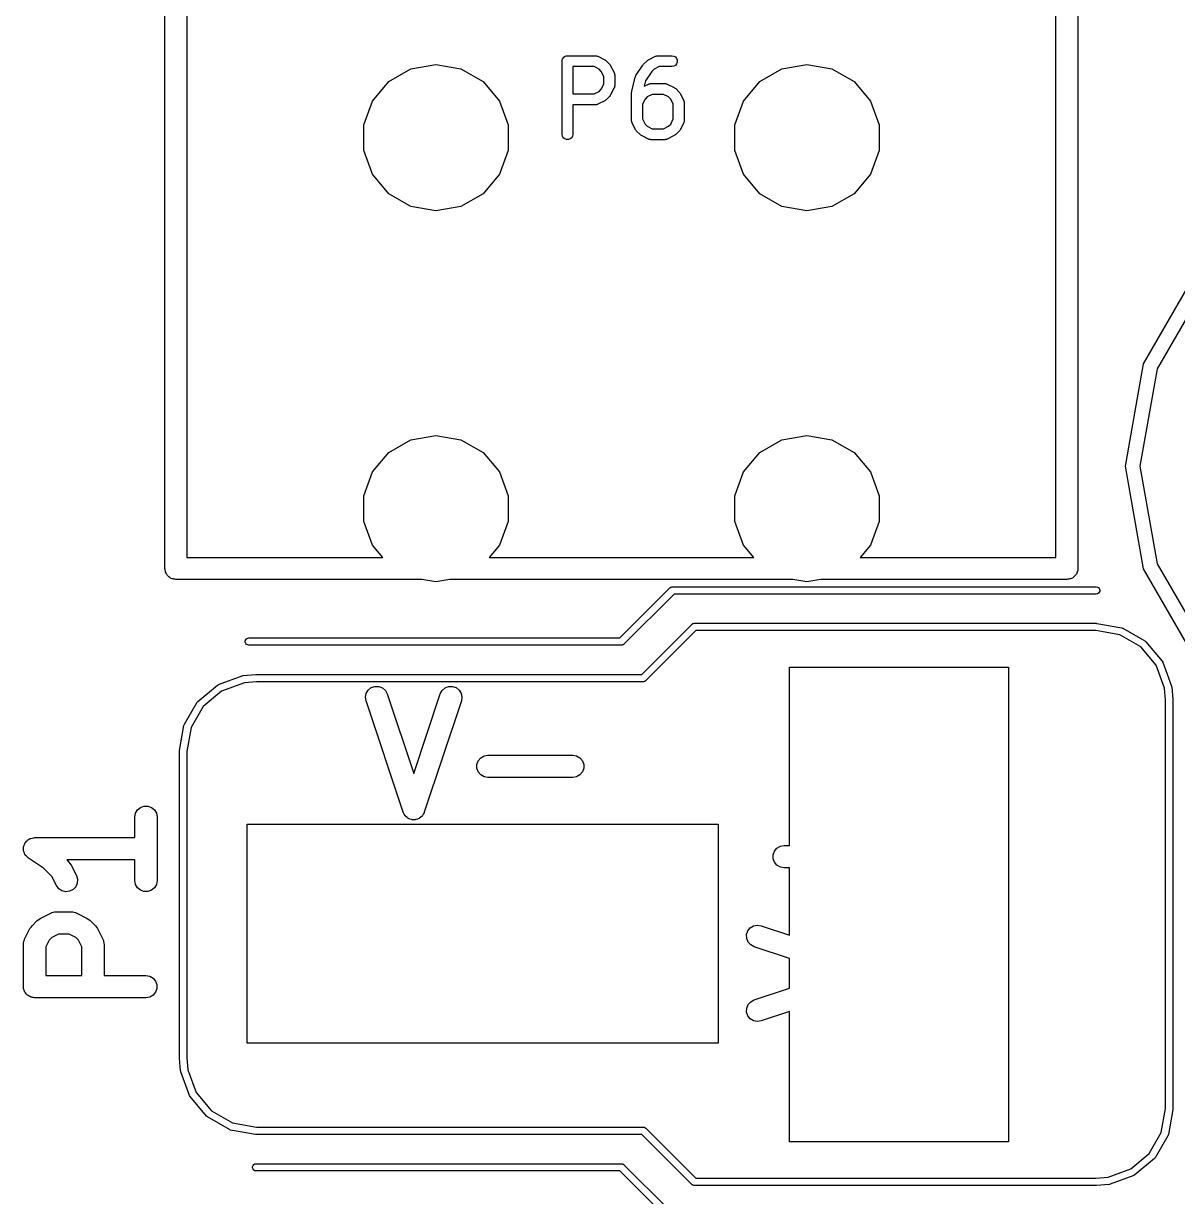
# Model space of a CAD drawing. Extents: x -2.2 to 75.9, y -81.1 to 9.2.
# Drawn here: x -2.19 to 13.61, y -26.5 to -10.44 of the extents above; entities that cross this region are included whole.
import ezdxf

# ---------------------------------------------------------------- set-up
doc = ezdxf.new("R2010")
doc.units = 0
doc.header["$MEASUREMENT"] = 0
doc.layers.add('BLACK', color=7, linetype='CONTINUOUS')

msp = doc.modelspace()

# ---------------------------------------------------------------- linework, layer by layer
at = {"layer": 'Black'}
for p, q in [((-0.25, -17.9), (-0.25, 9)), ((12.25, 9), (12.25, -17.9)), ((0.05, -0.75), (0.05, -17.75)), ((11.95, -17.75), (11.95, -0.75)), ((5.19143, -10.9267), (5.19471, -10.921)), ((5.19471, -10.921), (5.19695, -10.9149)), ((5.19695, -10.9149), (5.20117, -10.9099)), ((5.20117, -10.9099), (5.20445, -10.9042)), ((5.20445, -10.9042), (5.20948, -10.9)), ((5.20948, -10.9), (5.2137, -10.8949)), ((5.2137, -10.8949), (5.21938, -10.8916)), ((5.21938, -10.8916), (5.2244, -10.8874)), ((5.2244, -10.8874), (5.23057, -10.8852)), ((5.23057, -10.8852), (5.23625, -10.8819)), ((5.23625, -10.8819), (5.24271, -10.8808)), ((5.24271, -10.8808), (5.24888, -10.8785)), ((5.24888, -10.8785), (5.25544, -10.8785)), ((5.25544, -10.8785), (5.2619, -10.8774)), ((5.2619, -10.8774), (5.64286, -10.8774)), ((5.64286, -10.8774), (5.64712, -10.8781)), ((5.64712, -10.8781), (5.65143, -10.8779)), ((5.65143, -10.8779), (5.65985, -10.8804)), ((5.65985, -10.8804), (5.66851, -10.8819)), ((5.66851, -10.8819), (5.67226, -10.8841)), ((5.67226, -10.8841), (5.6764, -10.8853)), ((5.6764, -10.8853), (5.77164, -10.9329)), ((6.37122, -10.9329), (6.46646, -10.8853)), ((6.46646, -10.8853), (6.4706, -10.8841)), ((6.4706, -10.8841), (6.47435, -10.8819)), ((6.47435, -10.8819), (6.483, -10.8804)), ((6.483, -10.8804), (6.49142, -10.8779)), ((6.49142, -10.8779), (6.49574, -10.8781)), ((6.49574, -10.8781), (6.5, -10.8774)), ((6.5, -10.8774), (6.69048, -10.8774)), ((6.69048, -10.8774), (6.71613, -10.8819)), ((6.71613, -10.8819), (6.73869, -10.8949)), ((6.73869, -10.8949), (6.75543, -10.9149)), ((6.75543, -10.9149), (6.76434, -10.9394)), ((2.81476, -11.231), (3.11667, -11.0567)), ((3.11667, -11.0567), (3.46, -10.9962)), ((3.46, -10.9962), (3.80333, -11.0567)), ((3.80333, -11.0567), (4.10524, -11.231)), ((5.1869, -10.9524), (5.18804, -10.9459)), ((5.1869, -11.9524), (5.1869, -10.9524)), ((5.18804, -10.9394), (5.19029, -10.9332)), ((5.18804, -10.9459), (5.18804, -10.9394)), ((5.19029, -10.9332), (5.19143, -10.9267)), ((5.3369, -11.0274), (5.3369, -11.4012)), ((5.62515, -11.0274), (5.3369, -11.0274)), ((5.69367, -11.0616), (5.62515, -11.0274)), ((5.72408, -11.092), (5.69367, -11.0616)), ((5.77164, -10.9329), (5.7813, -10.9401)), ((5.7813, -10.9401), (5.79113, -10.947)), ((5.79113, -10.947), (5.83875, -10.9946)), ((5.83875, -10.9946), (5.84563, -11.0044)), ((5.84563, -11.0044), (5.8528, -11.0141)), ((5.8528, -11.0141), (5.90042, -11.1093)), ((6.1995, -11.1489), (6.29474, -11.006)), ((6.29474, -11.006), (6.29986, -11.0007)), ((6.29986, -11.0007), (6.30411, -10.9946)), ((6.30411, -10.9946), (6.35173, -10.947)), ((6.35173, -10.947), (6.36156, -10.9401)), ((6.36156, -10.9401), (6.37122, -10.9329)), ((6.44919, -11.0616), (6.41543, -11.0954)), ((6.5177, -11.0274), (6.44919, -11.0616)), ((6.69048, -11.0274), (6.5177, -11.0274)), ((6.71613, -11.0229), (6.69048, -11.0274)), ((6.73869, -11.0098), (6.71613, -11.0229)), ((6.75543, -10.9899), (6.73869, -11.0098)), ((6.76434, -10.9654), (6.75543, -10.9899)), ((6.76434, -10.9394), (6.76434, -10.9654)), ((7.89476, -11.231), (8.19667, -11.0567)), ((8.19667, -11.0567), (8.54, -10.9962)), ((8.54, -10.9962), (8.88333, -11.0567)), ((8.88333, -11.0567), (9.18524, -11.231)), ((2.59067, -11.4981), (2.81476, -11.231)), ((4.10524, -11.231), (4.32933, -11.4981)), ((5.75833, -11.1606), (5.72408, -11.092)), ((5.75833, -11.268), (5.75833, -11.1606)), ((5.90042, -11.1093), (5.90165, -11.1135)), ((5.90165, -11.1135), (5.90381, -11.1172)), ((5.90381, -11.1172), (5.90534, -11.1259)), ((5.90534, -11.1259), (5.90784, -11.1343)), ((5.90784, -11.1343), (5.90758, -11.1386)), ((5.90758, -11.1386), (5.90833, -11.1429)), ((5.90833, -11.1429), (5.90833, -11.2857)), ((6.14152, -11.3628), (6.18914, -11.1723)), ((6.18914, -11.1723), (6.19433, -11.1607)), ((6.19433, -11.1607), (6.1995, -11.1489)), ((6.33151, -11.2213), (6.31299, -11.2954)), ((6.41543, -11.0954), (6.33151, -11.2213)), ((7.67067, -11.4981), (7.89476, -11.231)), ((9.18524, -11.231), (9.40933, -11.4981)), ((5.3369, -11.4012), (5.62515, -11.4012)), ((5.62515, -11.4012), (5.69367, -11.3669)), ((5.69367, -11.3669), (5.72408, -11.3365)), ((5.72408, -11.3365), (5.75833, -11.268)), ((5.90042, -11.3193), (5.8528, -11.4145)), ((5.90165, -11.3151), (5.90042, -11.3193)), ((5.90381, -11.3114), (5.90165, -11.3151)), ((5.90534, -11.3027), (5.90381, -11.3114)), ((5.90784, -11.2943), (5.90534, -11.3027)), ((5.90833, -11.2857), (5.90758, -11.29)), ((5.90758, -11.29), (5.90784, -11.2943)), ((6.13929, -11.381), (6.14088, -11.3719)), ((6.13929, -11.7619), (6.13929, -11.381)), ((6.14088, -11.3719), (6.14152, -11.3628)), ((6.31299, -11.2954), (6.37122, -11.2663)), ((6.37122, -11.2663), (6.37536, -11.265)), ((6.37536, -11.265), (6.37911, -11.2629)), ((6.37911, -11.2629), (6.38777, -11.2613)), ((6.38777, -11.2613), (6.39619, -11.2588)), ((6.39619, -11.2588), (6.4005, -11.2591)), ((6.4005, -11.2591), (6.40476, -11.2583)), ((6.40476, -11.2583), (6.59524, -11.2583)), ((6.59524, -11.2583), (6.5995, -11.2591)), ((6.5995, -11.2591), (6.60381, -11.2588)), ((6.60381, -11.2588), (6.61223, -11.2613)), ((6.61223, -11.2613), (6.62089, -11.2629)), ((6.62089, -11.2629), (6.62464, -11.265)), ((6.62464, -11.265), (6.62878, -11.2663)), ((6.62878, -11.2663), (6.72402, -11.3139)), ((6.72402, -11.3139), (6.73368, -11.321)), ((6.73368, -11.321), (6.74351, -11.3279)), ((6.74351, -11.3279), (6.79113, -11.3755)), ((6.79113, -11.3755), (6.79801, -11.3854)), ((6.79801, -11.3854), (6.80518, -11.395)), ((6.80518, -11.395), (6.8528, -11.4903)), ((2.47143, -11.8257), (2.59067, -11.4981)), ((4.32933, -11.4981), (4.44857, -11.8257)), ((5.64286, -11.5512), (5.3369, -11.5512)), ((5.3369, -11.5512), (5.3369, -11.9524)), ((5.64712, -11.5504), (5.64286, -11.5512)), ((5.65143, -11.5507), (5.64712, -11.5504)), ((5.65985, -11.5482), (5.65143, -11.5507)), ((5.66851, -11.5467), (5.65985, -11.5482)), ((5.67226, -11.5445), (5.66851, -11.5467)), ((5.6764, -11.5433), (5.67226, -11.5445)), ((5.77164, -11.4957), (5.6764, -11.5433)), ((5.7813, -11.4885), (5.77164, -11.4957)), ((5.79113, -11.4816), (5.7813, -11.4885)), ((5.83875, -11.434), (5.79113, -11.4816)), ((5.84563, -11.4242), (5.83875, -11.434)), ((5.8528, -11.4145), (5.84563, -11.4242)), ((6.32354, -11.473), (6.28929, -11.5415)), ((6.28929, -11.5415), (6.28929, -11.7442)), ((6.35395, -11.4426), (6.32354, -11.473)), ((6.42247, -11.4083), (6.35395, -11.4426)), ((6.57753, -11.4083), (6.42247, -11.4083)), ((6.64605, -11.4426), (6.57753, -11.4083)), ((6.67646, -11.473), (6.64605, -11.4426)), ((6.71071, -11.5415), (6.67646, -11.473)), ((6.71071, -11.7442), (6.71071, -11.5415)), ((6.8528, -11.4903), (6.85403, -11.4944)), ((6.85403, -11.4944), (6.85619, -11.4982)), ((6.85619, -11.4982), (6.85772, -11.5068)), ((6.85772, -11.5068), (6.86022, -11.5152)), ((6.86022, -11.5152), (6.85996, -11.5196)), ((6.85996, -11.5196), (6.86071, -11.5238)), ((6.86071, -11.5238), (6.86071, -11.7619)), ((7.55143, -11.8257), (7.67067, -11.4981)), ((9.40933, -11.4981), (9.52857, -11.8257)), ((2.47143, -12.1743), (2.47143, -11.8257)), ((4.44857, -11.8257), (4.44857, -12.1743)), ((6.14004, -11.7662), (6.13929, -11.7619)), ((6.13978, -11.7705), (6.14004, -11.7662)), ((6.14228, -11.7789), (6.13978, -11.7705)), ((6.14381, -11.7876), (6.14228, -11.7789)), ((6.14597, -11.7913), (6.14381, -11.7876)), ((6.1472, -11.7954), (6.14597, -11.7913)), ((6.19482, -11.8907), (6.1472, -11.7954)), ((6.28929, -11.7442), (6.32354, -11.8127)), ((6.32354, -11.8127), (6.35395, -11.8431)), ((6.35395, -11.8431), (6.42247, -11.8774)), ((6.42247, -11.8774), (6.57753, -11.8774)), ((6.57753, -11.8774), (6.64605, -11.8431)), ((6.64605, -11.8431), (6.67646, -11.8127)), ((6.67646, -11.8127), (6.71071, -11.7442)), ((6.8528, -11.7954), (6.80518, -11.8907)), ((6.85403, -11.7913), (6.8528, -11.7954)), ((6.85619, -11.7876), (6.85403, -11.7913)), ((6.85772, -11.7789), (6.85619, -11.7876)), ((6.86022, -11.7705), (6.85772, -11.7789)), ((6.86071, -11.7619), (6.85996, -11.7662)), ((6.85996, -11.7662), (6.86022, -11.7705)), ((7.55143, -12.1743), (7.55143, -11.8257)), ((9.52857, -11.8257), (9.52857, -12.1743)), ((5.19143, -11.978), (5.1869, -11.9524)), ((5.20445, -12.0006), (5.19143, -11.978)), ((5.2244, -12.0173), (5.20445, -12.0006)), ((5.24888, -12.0262), (5.2244, -12.0173)), ((5.27493, -12.0262), (5.24888, -12.0262)), ((5.29941, -12.0173), (5.27493, -12.0262)), ((5.31936, -12.0006), (5.29941, -12.0173)), ((5.33238, -11.978), (5.31936, -12.0006)), ((5.3369, -11.9524), (5.33238, -11.978)), ((6.20199, -11.9003), (6.19482, -11.8907)), ((6.20887, -11.9102), (6.20199, -11.9003)), ((6.25649, -11.9578), (6.20887, -11.9102)), ((6.26633, -11.9647), (6.25649, -11.9578)), ((6.27598, -11.9718), (6.26633, -11.9647)), ((6.37122, -12.0195), (6.27598, -11.9718)), ((6.37536, -12.0207), (6.37122, -12.0195)), ((6.37911, -12.0229), (6.37536, -12.0207)), ((6.38777, -12.0244), (6.37911, -12.0229)), ((6.39619, -12.0269), (6.38777, -12.0244)), ((6.4005, -12.0266), (6.39619, -12.0269)), ((6.40476, -12.0274), (6.4005, -12.0266)), ((6.59524, -12.0274), (6.40476, -12.0274)), ((6.5995, -12.0266), (6.59524, -12.0274)), ((6.60381, -12.0269), (6.5995, -12.0266)), ((6.61223, -12.0244), (6.60381, -12.0269)), ((6.62089, -12.0229), (6.61223, -12.0244)), ((6.62464, -12.0207), (6.62089, -12.0229)), ((6.62878, -12.0195), (6.62464, -12.0207)), ((6.72402, -11.9718), (6.62878, -12.0195)), ((6.73368, -11.9647), (6.72402, -11.9718)), ((6.74351, -11.9578), (6.73368, -11.9647)), ((6.79113, -11.9102), (6.74351, -11.9578)), ((6.79801, -11.9003), (6.79113, -11.9102)), ((6.80518, -11.8907), (6.79801, -11.9003)), ((2.59067, -12.5019), (2.47143, -12.1743)), ((4.44857, -12.1743), (4.32933, -12.5019)), ((7.67067, -12.5019), (7.55143, -12.1743)), ((9.52857, -12.1743), (9.40933, -12.5019)), ((2.81476, -12.769), (2.59067, -12.5019)), ((4.32933, -12.5019), (4.10524, -12.769)), ((7.89476, -12.769), (7.67067, -12.5019)), ((9.40933, -12.5019), (9.18524, -12.769)), ((3.11667, -12.9433), (2.81476, -12.769)), ((4.10524, -12.769), (3.80333, -12.9433)), ((8.19667, -12.9433), (7.89476, -12.769)), ((9.18524, -12.769), (8.88333, -12.9433)), ((3.46, -13.0038), (3.11667, -12.9433)), ((3.80333, -12.9433), (3.46, -13.0038)), ((8.54, -13.0038), (8.19667, -12.9433)), ((8.88333, -12.9433), (8.54, -13.0038)), ((13.1473, -15.0977), (13.8592, -13.8646)), ((14.0124, -13.9931), (13.3352, -15.1661)), ((12.9, -16.5), (13.1473, -15.0977)), ((13.3352, -15.1661), (13.1, -16.5)), ((2.81476, -16.311), (3.11667, -16.1367)), ((3.11667, -16.1367), (3.46, -16.0762)), ((3.46, -16.0762), (3.80333, -16.1367)), ((3.80333, -16.1367), (4.10524, -16.311)), ((7.89476, -16.311), (8.19667, -16.1367)), ((8.19667, -16.1367), (8.54, -16.0762)), ((8.54, -16.0762), (8.88333, -16.1367)), ((8.88333, -16.1367), (9.18524, -16.311)), ((2.59067, -16.5781), (2.81476, -16.311)), ((4.10524, -16.311), (4.32933, -16.5781)), ((7.67067, -16.5781), (7.89476, -16.311)), ((9.18524, -16.311), (9.40933, -16.5781)), ((13.1473, -17.9023), (12.9, -16.5)), ((13.1, -16.5), (13.3352, -17.8339)), ((2.47143, -16.9057), (2.59067, -16.5781)), ((4.32933, -16.5781), (4.44857, -16.9057)), ((7.55143, -16.9057), (7.67067, -16.5781)), ((9.40933, -16.5781), (9.52857, -16.9057)), ((2.47143, -17.2543), (2.47143, -16.9057)), ((4.44857, -16.9057), (4.44857, -17.2543)), ((7.55143, -17.2543), (7.55143, -16.9057)), ((9.52857, -16.9057), (9.52857, -17.2543)), ((2.59067, -17.5819), (2.47143, -17.2543)), ((4.44857, -17.2543), (4.32933, -17.5819)), ((7.67067, -17.5819), (7.55143, -17.2543)), ((9.52857, -17.2543), (9.40933, -17.5819)), ((2.73171, -17.75), (2.59067, -17.5819)), ((4.32933, -17.5819), (4.18829, -17.75)), ((7.81171, -17.75), (7.67067, -17.5819)), ((9.40933, -17.5819), (9.26829, -17.75)), ((0.05, -17.75), (2.73171, -17.75)), ((4.18829, -17.75), (7.81171, -17.75)), ((9.26829, -17.75), (11.95, -17.75)), ((-0.24772, -17.9129), (-0.25, -17.9)), ((-0.24772, -17.926), (-0.24772, -17.9129)), ((-0.24323, -17.9384), (-0.24772, -17.926)), ((-0.24095, -17.9513), (-0.24323, -17.9384)), ((-0.23439, -17.9627), (-0.24095, -17.9513)), ((-0.2299, -17.975), (-0.23439, -17.9627)), ((-0.22147, -17.9851), (-0.2299, -17.975)), ((-0.21491, -17.9964), (-0.22147, -17.9851)), ((12.2215, -17.9851), (12.2149, -17.9964)), ((12.2299, -17.975), (12.2215, -17.9851)), ((12.2344, -17.9627), (12.2299, -17.975)), ((12.241, -17.9513), (12.2344, -17.9627)), ((12.2432, -17.9384), (12.241, -17.9513)), ((12.2477, -17.926), (12.2432, -17.9384)), ((12.25, -17.9), (12.2477, -17.9129)), ((12.2477, -17.9129), (12.2477, -17.926)), ((13.8592, -19.1354), (13.1473, -17.9023)), ((13.3352, -17.8339), (14.0124, -19.0069)), ((-0.20485, -18.0049), (-0.21491, -17.9964)), ((-0.19642, -18.0149), (-0.20485, -18.0049)), ((-0.18505, -18.0215), (-0.19642, -18.0149)), ((-0.175, -18.0299), (-0.18505, -18.0215)), ((-0.16267, -18.0344), (-0.175, -18.0299)), ((-0.1513, -18.041), (-0.16267, -18.0344)), ((-0.13838, -18.0432), (-0.1513, -18.041)), ((-0.12605, -18.0477), (-0.13838, -18.0432)), ((-0.11292, -18.0477), (-0.12605, -18.0477)), ((-0.1, -18.05), (-0.11292, -18.0477)), ((3.2682, -18.05), (-0.1, -18.05)), ((3.46, -18.0838), (3.2682, -18.05)), ((3.6518, -18.05), (3.46, -18.0838)), ((8.3482, -18.05), (3.6518, -18.05)), ((6.6829, -18.153), (6.68934, -18.1519)), ((6.68934, -18.1519), (6.69564, -18.1502)), ((6.69564, -18.1502), (6.69783, -18.1504)), ((6.69783, -18.1504), (6.7, -18.15)), ((6.7, -18.15), (12.5, -18.15)), ((8.54, -18.0838), (8.3482, -18.05)), ((8.7318, -18.05), (8.54, -18.0838)), ((12.1, -18.05), (8.7318, -18.05)), ((12.1129, -18.0477), (12.1, -18.05)), ((12.126, -18.0477), (12.1129, -18.0477)), ((12.1384, -18.0432), (12.126, -18.0477)), ((12.1513, -18.041), (12.1384, -18.0432)), ((12.1627, -18.0344), (12.1513, -18.041)), ((12.175, -18.0299), (12.1627, -18.0344)), ((12.1851, -18.0215), (12.175, -18.0299)), ((12.1964, -18.0149), (12.1851, -18.0215)), ((12.2049, -18.0049), (12.1964, -18.0149)), ((12.2149, -17.9964), (12.2049, -18.0049)), ((12.5, -18.15), (12.5171, -18.153)), ((5.97929, -18.85), (6.66464, -18.1646)), ((6.72071, -18.25), (6.03536, -18.9354)), ((6.66464, -18.1646), (6.66645, -18.1634)), ((6.66645, -18.1634), (6.66786, -18.1617)), ((6.66786, -18.1617), (6.67352, -18.1584)), ((6.67352, -18.1584), (6.67887, -18.1547)), ((6.67887, -18.1547), (6.68099, -18.1541)), ((6.68099, -18.1541), (6.6829, -18.153)), ((12.5, -18.25), (6.72071, -18.25)), ((12.5171, -18.247), (12.5, -18.25)), ((12.5171, -18.153), (12.5321, -18.1617)), ((12.5321, -18.2383), (12.5171, -18.247)), ((12.5321, -18.1617), (12.5433, -18.175)), ((12.5433, -18.225), (12.5321, -18.2383)), ((12.5433, -18.175), (12.5492, -18.1913)), ((12.5492, -18.2087), (12.5433, -18.225)), ((12.5492, -18.1913), (12.5492, -18.2087)), ((6.27929, -19.35), (6.96464, -18.6646)), ((7.02071, -18.75), (6.33535, -19.4354)), ((6.96464, -18.6646), (6.96645, -18.6634)), ((6.96645, -18.6634), (6.96786, -18.6617)), ((6.96786, -18.6617), (6.97351, -18.6584)), ((6.97351, -18.6584), (6.97887, -18.6547)), ((6.97887, -18.6547), (6.98099, -18.6541)), ((6.98099, -18.6541), (6.9829, -18.653)), ((6.9829, -18.653), (6.98934, -18.6519)), ((6.98934, -18.6519), (6.99564, -18.6502)), ((6.99564, -18.6502), (6.99783, -18.6504)), ((6.99783, -18.6504), (7, -18.65)), ((7, -18.65), (12.5, -18.65)), ((12.4956, -18.75), (7.02071, -18.75)), ((12.8247, -18.808), (12.4956, -18.75)), ((12.5, -18.65), (12.5043, -18.6508)), ((12.5043, -18.6508), (12.5087, -18.6508)), ((12.5087, -18.6508), (12.8507, -18.7111)), ((12.8507, -18.7111), (12.8507, -18.7111)), ((12.8507, -18.7111), (12.8601, -18.7145)), ((12.8601, -18.7145), (12.867, -18.717)), ((12.867, -18.717), (12.867, -18.717)), ((12.867, -18.717), (13.1678, -18.8907)), ((0.85076, -18.8913), (0.8567, -18.875)), ((0.85076, -18.9087), (0.85076, -18.8913)), ((0.8567, -18.925), (0.85076, -18.9087)), ((0.8567, -18.875), (0.86786, -18.8617)), ((0.86786, -18.9383), (0.8567, -18.925)), ((0.86786, -18.8617), (0.8829, -18.853)), ((0.8829, -18.947), (0.86786, -18.9383)), ((0.8829, -18.853), (0.9, -18.85)), ((0.9, -18.95), (0.8829, -18.947)), ((0.9, -18.85), (5.97929, -18.85)), ((6, -18.95), (0.9, -18.95)), ((6.00217, -18.9496), (6, -18.95)), ((6.00436, -18.9498), (6.00217, -18.9496)), ((6.01066, -18.9481), (6.00436, -18.9498)), ((6.0171, -18.947), (6.01066, -18.9481)), ((6.019, -18.9459), (6.0171, -18.947)), ((6.02113, -18.9453), (6.019, -18.9459)), ((6.02649, -18.9416), (6.02113, -18.9453)), ((6.03214, -18.9383), (6.02649, -18.9416)), ((6.03355, -18.9366), (6.03214, -18.9383)), ((6.03536, -18.9354), (6.03355, -18.9366)), ((13.1102, -18.9728), (12.8247, -18.808)), ((13.1678, -18.8907), (13.1811, -18.9018)), ((13.1811, -18.9018), (13.1811, -18.9018)), ((13.1811, -18.9018), (13.4043, -19.1679)), ((13.3221, -19.2254), (13.1102, -18.9728)), ((8.3, -21.6945), (8.3, -19.25)), ((8.3, -19.25), (11.3, -19.25)), ((11.3, -19.25), (11.3, -25.75)), ((13.4356, -19.5373), (13.3221, -19.2254)), ((13.4043, -19.1679), (13.4043, -19.1679)), ((13.4043, -19.1679), (13.413, -19.1829)), ((13.413, -19.1829), (13.5318, -19.5093)), ((0.4829, -19.487), (0.80925, -19.3682)), ((0.80925, -19.3682), (0.81568, -19.3671)), ((0.81568, -19.3671), (0.82199, -19.3654)), ((0.82199, -19.3654), (0.99564, -19.3502)), ((0.99564, -19.3502), (0.99784, -19.3504)), ((0.99784, -19.3504), (1, -19.35)), ((1, -19.35), (6.27929, -19.35)), ((6.33355, -19.4366), (6.33214, -19.4383)), ((6.33535, -19.4354), (6.33355, -19.4366)), ((0.20182, -19.7189), (0.46786, -19.4957)), ((0.52538, -19.5779), (0.27285, -19.7898)), ((0.46786, -19.4957), (0.4829, -19.487)), ((0.46786, -19.4957), (0.46786, -19.4957)), ((0.83727, -19.4644), (0.52538, -19.5779)), ((1.00218, -19.45), (0.83727, -19.4644)), ((6.3, -19.45), (1.00218, -19.45)), ((2.50684, -19.6094), (2.53455, -19.5643)), ((2.53455, -19.5643), (2.576, -19.5314)), ((2.576, -19.5314), (2.62622, -19.5147)), ((2.62622, -19.5147), (2.67912, -19.5161)), ((2.67912, -19.5161), (2.72835, -19.5356)), ((2.72835, -19.5356), (2.76795, -19.5707)), ((2.76795, -19.5707), (2.79315, -19.6172)), ((3.51999, -19.6172), (3.54519, -19.5707)), ((3.54519, -19.5707), (3.5848, -19.5356)), ((3.5848, -19.5356), (3.63402, -19.5161)), ((3.63402, -19.5161), (3.68693, -19.5147)), ((3.68693, -19.5147), (3.73714, -19.5314)), ((3.73714, -19.5314), (3.7786, -19.5643)), ((3.7786, -19.5643), (3.8063, -19.6094)), ((6.30217, -19.4496), (6.3, -19.45)), ((6.30436, -19.4498), (6.30217, -19.4496)), ((6.31066, -19.4481), (6.30436, -19.4498)), ((6.3171, -19.447), (6.31066, -19.4481)), ((6.319, -19.4459), (6.3171, -19.447)), ((6.32113, -19.4453), (6.319, -19.4459)), ((6.32648, -19.4416), (6.32113, -19.4453)), ((6.33214, -19.4383), (6.32648, -19.4416)), ((13.45, -19.7022), (13.4356, -19.5373)), ((13.5318, -19.5093), (13.5329, -19.5157)), ((13.5329, -19.5157), (13.5346, -19.522)), ((13.5346, -19.522), (13.5498, -19.6956)), ((0.01701, -20.033), (0.19065, -19.7322)), ((0.19065, -19.7322), (0.20182, -19.7189)), ((0.20182, -19.7189), (0.20182, -19.7189)), ((2.49623, -19.6613), (2.50684, -19.6094)), ((2.50399, -19.7136), (2.49623, -19.6613)), ((3.01199, -21.2376), (2.50399, -19.7136)), ((2.79315, -19.6172), (3.15657, -20.7075)), ((3.15657, -20.7075), (3.51999, -19.6172)), ((3.80915, -19.7136), (3.30115, -21.2376)), ((3.8063, -19.6094), (3.81691, -19.6613)), ((3.81691, -19.6613), (3.80915, -19.7136)), ((13.45, -25.2956), (13.45, -19.7022)), ((13.5498, -19.6956), (13.5496, -19.6978)), ((13.5496, -19.6978), (13.55, -19.7)), ((13.55, -19.7), (13.55, -25.3)), ((0.27285, -19.7898), (0.10802, -20.0753)), ((-0.04924, -20.3913), (0.01107, -20.0493)), ((0.01107, -20.0493), (0.01449, -20.0399)), ((0.01107, -20.0493), (0.01107, -20.0493)), ((0.01449, -20.0399), (0.017, -20.033)), ((0.017, -20.033), (0.01701, -20.033)), ((0.10802, -20.0753), (0.05, -20.4044)), ((-0.05, -20.4), (-0.04924, -20.3957)), ((-0.05, -24.6), (-0.05, -20.4)), ((-0.04924, -20.3957), (-0.04924, -20.3913)), ((0.05, -20.4044), (0.05, -24.5978)), ((4.02249, -20.5824), (4.04059, -20.5327)), ((4.04059, -20.5327), (4.07461, -20.4921)), ((4.07461, -20.4921), (4.12045, -20.4656)), ((4.12045, -20.4656), (4.17257, -20.4565)), ((4.17257, -20.4565), (5.33371, -20.4565)), ((5.33371, -20.4565), (5.38584, -20.4656)), ((5.38584, -20.4656), (5.43168, -20.4921)), ((5.43168, -20.4921), (5.4657, -20.5327)), ((5.4657, -20.5327), (5.4838, -20.5824)), ((4.02249, -20.6353), (4.02249, -20.5824)), ((4.04059, -20.6851), (4.02249, -20.6353)), ((4.07461, -20.7256), (4.04059, -20.6851)), ((5.4657, -20.6851), (5.43168, -20.7256)), ((5.4838, -20.6353), (5.4657, -20.6851)), ((5.4838, -20.5824), (5.4838, -20.6353)), ((4.12045, -20.7521), (4.07461, -20.7256)), ((4.17257, -20.7613), (4.12045, -20.7521)), ((5.33371, -20.7613), (4.17257, -20.7613)), ((5.38584, -20.7521), (5.33371, -20.7613)), ((5.43168, -20.7256), (5.38584, -20.7521)), ((-0.62732, -21.2046), (-0.58677, -21.1706)), ((-0.58677, -21.1706), (-0.53704, -21.1525)), ((-0.53704, -21.1525), (-0.48411, -21.1525)), ((-0.48411, -21.1525), (-0.43437, -21.1706)), ((-0.43437, -21.1706), (-0.39383, -21.2046)), ((-0.66297, -21.3026), (-0.65378, -21.2504)), ((-0.66297, -21.5856), (-0.66297, -21.3026)), ((-0.65378, -21.2504), (-0.62732, -21.2046)), ((-0.39383, -21.2046), (-0.36736, -21.2504)), ((-0.36736, -21.2504), (-0.35817, -21.3026)), ((-0.35817, -21.3026), (-0.35817, -22.1734)), ((3.014, -21.2413), (3.01199, -21.2376)), ((3.01484, -21.2454), (3.014, -21.2413)), ((3.02655, -21.2645), (3.01484, -21.2454)), ((3.03719, -21.2842), (3.02655, -21.2645)), ((3.04034, -21.287), (3.03719, -21.2842)), ((3.04255, -21.2905), (3.04034, -21.287)), ((3.06006, -21.3044), (3.04255, -21.2905)), ((3.0768, -21.3193), (3.06006, -21.3044)), ((3.08071, -21.3208), (3.0768, -21.3193)), ((3.084, -21.3234), (3.08071, -21.3208)), ((3.10522, -21.3305), (3.084, -21.3234)), ((3.12602, -21.3387), (3.10522, -21.3305)), ((3.13022, -21.3389), (3.12602, -21.3387)), ((3.13422, -21.3402), (3.13022, -21.3389)), ((3.15657, -21.3396), (3.13422, -21.3402)), ((3.17893, -21.3402), (3.15657, -21.3396)), ((3.18292, -21.3389), (3.17893, -21.3402)), ((3.18712, -21.3387), (3.18292, -21.3389)), ((3.20792, -21.3305), (3.18712, -21.3387)), ((3.22914, -21.3234), (3.20792, -21.3305)), ((3.23243, -21.3208), (3.22914, -21.3234)), ((3.23635, -21.3193), (3.23243, -21.3208)), ((3.25308, -21.3044), (3.23635, -21.3193)), ((3.2706, -21.2905), (3.25308, -21.3044)), ((3.2728, -21.287), (3.2706, -21.2905)), ((3.27595, -21.2842), (3.2728, -21.287)), ((3.2866, -21.2645), (3.27595, -21.2842)), ((3.2983, -21.2454), (3.2866, -21.2645)), ((3.29915, -21.2413), (3.2983, -21.2454)), ((3.30115, -21.2376), (3.29915, -21.2413)), ((0.8742, -24.4), (0.8742, -21.4)), ((0.8742, -21.4), (7.3258, -21.4)), ((7.3258, -21.4), (7.3258, -24.4)), ((-2.17843, -21.6944), (-2.17413, -21.6768)), ((-2.17413, -21.6768), (-2.16944, -21.6697)), ((-2.16944, -21.6697), (-2.16655, -21.6618)), ((-2.16655, -21.6618), (-2.15487, -21.6479)), ((-2.15487, -21.6479), (-2.14477, -21.6327)), ((-2.14477, -21.6327), (-2.13796, -21.6277)), ((-2.13796, -21.6277), (-2.13253, -21.6213)), ((-2.13253, -21.6213), (-2.11678, -21.6122)), ((-2.11678, -21.6122), (-2.10212, -21.6014)), ((-2.10212, -21.6014), (-2.09401, -21.599)), ((-2.09401, -21.599), (-2.08669, -21.5948)), ((-2.08669, -21.5948), (-2.06878, -21.5916)), ((-2.06878, -21.5916), (-2.05132, -21.5865)), ((-2.05132, -21.5865), (-2.04289, -21.5871)), ((-2.04289, -21.5871), (-2.03457, -21.5856)), ((-2.03457, -21.5856), (-0.66297, -21.5856)), ((-2.18666, -21.7282), (-2.18466, -21.72)), ((-2.18466, -21.7463), (-2.18666, -21.7282)), ((-2.18466, -21.7115), (-2.17843, -21.6944)), ((-2.18466, -21.72), (-2.18466, -21.7115)), ((-2.18466, -21.7645), (-2.18466, -21.7463)), ((-2.18177, -21.7724), (-2.18466, -21.7645)), ((-2.18084, -21.7808), (-2.18177, -21.7724)), ((-2.17277, -21.7971), (-2.18084, -21.7808)), ((-2.16655, -21.8142), (-2.17277, -21.7971)), ((-2.16112, -21.8207), (-2.16655, -21.8142)), ((-2.15738, -21.8282), (-2.16112, -21.8207)), ((-2.14423, -21.8408), (-2.15738, -21.8282)), ((-2.13253, -21.8547), (-2.14423, -21.8408)), ((8.0782, -21.8204), (8.0963, -21.7707)), ((8.0782, -21.8733), (8.0782, -21.8204)), ((8.0963, -21.7707), (8.13032, -21.7301)), ((8.13032, -21.7301), (8.17616, -21.7036)), ((8.17616, -21.7036), (8.22829, -21.6945)), ((8.22829, -21.6945), (8.3, -21.6945)), ((-2.12521, -21.859), (-2.13253, -21.8547)), ((-2.11911, -21.8648), (-2.12521, -21.859)), ((-1.91395, -22.0016), (-2.11911, -21.8648)), ((-1.79696, -22.1186), (-1.91395, -22.0016)), ((-0.66297, -21.8904), (-1.59407, -21.8904)), ((-1.59407, -21.8904), (-1.56395, -21.9205)), ((-1.56395, -21.9205), (-1.54995, -21.9405)), ((-1.54995, -21.9405), (-1.5354, -21.9601)), ((-1.5354, -21.9601), (-1.46283, -22.1053)), ((-0.66297, -22.1734), (-0.66297, -21.8904)), ((8.0963, -21.9231), (8.0782, -21.8733)), ((8.13032, -21.9636), (8.0963, -21.9231)), ((8.17616, -21.9901), (8.13032, -21.9636)), ((8.22829, -21.9993), (8.17616, -21.9901)), ((8.3, -21.9993), (8.22829, -21.9993)), ((8.3, -22.9196), (8.3, -21.9993)), ((-1.73545, -22.2416), (-1.79696, -22.1186)), ((-1.46283, -22.1053), (-1.44774, -22.156)), ((-1.44774, -22.156), (-1.45091, -22.2088)), ((-1.70392, -22.2841), (-1.73545, -22.2416)), ((-1.65975, -22.3133), (-1.70392, -22.2841)), ((-1.60827, -22.3256), (-1.65975, -22.3133)), ((-1.55569, -22.3195), (-1.60827, -22.3256)), ((-1.50835, -22.2958), (-1.55569, -22.3195)), ((-1.47196, -22.2574), (-1.50835, -22.2958)), ((-1.45091, -22.2088), (-1.47196, -22.2574)), ((-0.65378, -22.2256), (-0.66297, -22.1734)), ((-0.62732, -22.2714), (-0.65378, -22.2256)), ((-0.58677, -22.3054), (-0.62732, -22.2714)), ((-0.53704, -22.3235), (-0.58677, -22.3054)), ((-0.48411, -22.3235), (-0.53704, -22.3235)), ((-0.43437, -22.3054), (-0.48411, -22.3235)), ((-0.39383, -22.2714), (-0.43437, -22.3054)), ((-0.36736, -22.2256), (-0.39383, -22.2714)), ((-0.35817, -22.1734), (-0.36736, -22.2256)), ((-1.95758, -22.6903), (-1.81244, -22.6177)), ((-1.81244, -22.6177), (-1.80402, -22.6152)), ((-1.80402, -22.6152), (-1.79641, -22.6108)), ((-1.79641, -22.6108), (-1.77883, -22.6077)), ((-1.77883, -22.6077), (-1.76171, -22.6026)), ((-1.76171, -22.6026), (-1.75294, -22.6031)), ((-1.75294, -22.6031), (-1.74429, -22.6016)), ((-1.74429, -22.6016), (-1.52657, -22.6016)), ((-1.52657, -22.6016), (-1.51792, -22.6031)), ((-1.51792, -22.6031), (-1.50915, -22.6026)), ((-1.50915, -22.6026), (-1.49203, -22.6077)), ((-1.49203, -22.6077), (-1.47445, -22.6108)), ((-1.47445, -22.6108), (-1.46684, -22.6152)), ((-1.46684, -22.6152), (-1.45842, -22.6177)), ((-1.45842, -22.6177), (-1.31327, -22.6903)), ((-2.08377, -22.8114), (-2.06976, -22.7914)), ((-2.06976, -22.7914), (-1.99719, -22.7188)), ((-1.99719, -22.7188), (-1.97719, -22.7048)), ((-1.97719, -22.7048), (-1.95758, -22.6903)), ((-1.31327, -22.6903), (-1.29366, -22.7048)), ((-1.29366, -22.7048), (-1.27367, -22.7188)), ((-1.27367, -22.7188), (-1.20109, -22.7914)), ((-1.20109, -22.7914), (-1.18709, -22.8114)), ((7.76432, -22.8214), (7.80941, -22.7937)), ((7.80941, -22.7937), (7.86127, -22.7831)), ((7.86127, -22.7831), (7.91362, -22.7908)), ((7.91362, -22.7908), (8.3, -22.9196)), ((-2.17088, -22.9761), (-2.09831, -22.831)), ((-2.09831, -22.831), (-2.08377, -22.8114)), ((-1.79915, -22.9518), (-1.83675, -22.9894)), ((-1.70831, -22.9064), (-1.79915, -22.9518)), ((-1.56255, -22.9064), (-1.70831, -22.9064)), ((-1.4717, -22.9518), (-1.56255, -22.9064)), ((-1.43411, -22.9894), (-1.4717, -22.9518)), ((-1.18709, -22.8114), (-1.17255, -22.831)), ((-1.17255, -22.831), (-1.09997, -22.9761)), ((7.71468, -22.9131), (7.73141, -22.8629)), ((7.71612, -22.966), (7.71468, -22.9131)), ((7.73558, -23.0152), (7.71612, -22.966)), ((7.73141, -22.8629), (7.76432, -22.8214)), ((-2.18697, -23.0443), (-2.18545, -23.0356)), ((-2.18697, -23.6249), (-2.18697, -23.0443)), ((-2.18597, -23.0269), (-2.18088, -23.0097)), ((-2.18545, -23.0356), (-2.18597, -23.0269)), ((-2.18088, -23.0097), (-2.17778, -22.9922)), ((-2.17778, -22.9922), (-2.17339, -22.9846)), ((-2.17339, -22.9846), (-2.17088, -22.9761)), ((-1.83675, -22.9894), (-1.88217, -23.0803)), ((-1.88217, -23.0803), (-1.88217, -23.4725)), ((-1.38869, -23.0803), (-1.43411, -22.9894)), ((-1.38869, -23.4725), (-1.38869, -23.0803)), ((-1.09997, -22.9761), (-1.09747, -22.9846)), ((-1.09747, -22.9846), (-1.09308, -22.9922)), ((-1.09308, -22.9922), (-1.08998, -23.0097)), ((-1.08998, -23.0097), (-1.08488, -23.0269)), ((-1.08488, -23.0269), (-1.08541, -23.0356)), ((-1.08541, -23.0356), (-1.08389, -23.0443)), ((-1.08389, -23.0443), (-1.08389, -23.4725)), ((7.77069, -23.0548), (7.73558, -23.0152)), ((7.81724, -23.08), (7.77069, -23.0548)), ((8.3, -23.2409), (7.81724, -23.08)), ((8.3, -23.6459), (8.3, -23.2409)), ((-1.88217, -23.4725), (-1.38869, -23.4725)), ((-1.08389, -23.4725), (-0.51057, -23.4725)), ((-0.51057, -23.4725), (-0.45845, -23.4816)), ((-0.45845, -23.4816), (-0.41261, -23.5081)), ((-0.41261, -23.5081), (-0.37859, -23.5487)), ((-0.37859, -23.5487), (-0.36049, -23.5984)), ((-0.36049, -23.5984), (-0.36049, -23.6513)), ((-2.18466, -23.638), (-2.18697, -23.6249)), ((-2.18466, -23.6513), (-2.18466, -23.638)), ((-2.1801, -23.6639), (-2.18466, -23.6513)), ((-2.17778, -23.677), (-2.1801, -23.6639)), ((-2.17111, -23.6885), (-2.17778, -23.677)), ((-2.16655, -23.7011), (-2.17111, -23.6885)), ((-2.15798, -23.7113), (-2.16655, -23.7011)), ((-2.15132, -23.7228), (-2.15798, -23.7113)), ((-2.1411, -23.7314), (-2.15132, -23.7228)), ((-2.13253, -23.7416), (-2.1411, -23.7314)), ((-2.12098, -23.7483), (-2.13253, -23.7416)), ((-2.11077, -23.7568), (-2.12098, -23.7483)), ((-2.09824, -23.7614), (-2.11077, -23.7568)), ((-2.08669, -23.7681), (-2.09824, -23.7614)), ((-2.07357, -23.7704), (-2.08669, -23.7681)), ((-2.06103, -23.7749), (-2.07357, -23.7704)), ((-0.45845, -23.7681), (-0.51057, -23.7773)), ((-0.41261, -23.7416), (-0.45845, -23.7681)), ((-0.37859, -23.7011), (-0.41261, -23.7416)), ((-0.36049, -23.6513), (-0.37859, -23.7011)), ((7.81724, -23.8068), (8.3, -23.6459)), ((-2.0477, -23.7749), (-2.06103, -23.7749)), ((-2.03457, -23.7773), (-2.0477, -23.7749)), ((-0.51057, -23.7773), (-2.03457, -23.7773)), ((7.71468, -23.9738), (7.71612, -23.9209)), ((7.71612, -23.9209), (7.73558, -23.8717)), ((7.73558, -23.8717), (7.77069, -23.8321)), ((7.77069, -23.8321), (7.81724, -23.8068)), ((7.73141, -24.024), (7.71468, -23.9738)), ((7.76432, -24.0655), (7.73141, -24.024)), ((7.80941, -24.0932), (7.76432, -24.0655)), ((7.86127, -24.1038), (7.80941, -24.0932)), ((7.91362, -24.096), (7.86127, -24.1038)), ((8.3, -23.9672), (7.91362, -24.096)), ((8.3, -25.75), (8.3, -23.9672)), ((7.3258, -24.4), (0.8742, -24.4)), ((-0.04962, -24.6022), (-0.05, -24.6)), ((-0.04981, -24.6044), (-0.04962, -24.6022)), ((-0.03462, -24.778), (-0.04981, -24.6044)), ((0.05, -24.5978), (0.06443, -24.7627)), ((-0.03293, -24.7843), (-0.03462, -24.778)), ((-0.03179, -24.7907), (-0.03293, -24.7843)), ((0.08699, -25.1171), (-0.03179, -24.7907)), ((0.06443, -24.7627), (0.17794, -25.0746)), ((0.09567, -25.1321), (0.08699, -25.1171)), ((0.09568, -25.1321), (0.09567, -25.1321)), ((0.31891, -25.3982), (0.09568, -25.1321)), ((0.17794, -25.0746), (0.38985, -25.3272)), ((0.38985, -25.3272), (0.67534, -25.492)), ((13.392, -25.6247), (13.45, -25.2956)), ((13.5492, -25.3087), (13.4889, -25.6507)), ((13.55, -25.3), (13.5492, -25.3043)), ((13.5492, -25.3043), (13.5492, -25.3087)), ((0.33221, -25.4093), (0.31891, -25.3982)), ((0.33222, -25.4093), (0.33221, -25.4093)), ((0.63298, -25.583), (0.33222, -25.4093)), ((0.67534, -25.492), (1.00437, -25.55)), ((0.63988, -25.5855), (0.63298, -25.583)), ((0.63298, -25.583), (0.63298, -25.583)), ((0.6493, -25.5889), (0.63988, -25.5855)), ((0.99132, -25.6492), (0.6493, -25.5889)), ((0.6493, -25.5889), (0.6493, -25.5889)), ((0.99569, -25.6492), (0.99132, -25.6492)), ((1, -25.65), (0.99569, -25.6492)), ((6.27929, -25.65), (1, -25.65)), ((1.00437, -25.55), (6.3, -25.55)), ((6.96464, -26.3354), (6.27929, -25.65)), ((6.3, -25.55), (6.30217, -25.5504)), ((6.30217, -25.5504), (6.30436, -25.5502)), ((6.30436, -25.5502), (6.31066, -25.5519)), ((6.31066, -25.5519), (6.3171, -25.553)), ((6.3171, -25.553), (6.319, -25.5541)), ((6.319, -25.5541), (6.32113, -25.5547)), ((6.32113, -25.5547), (6.32648, -25.5584)), ((6.32648, -25.5584), (6.33214, -25.5617)), ((6.33214, -25.5617), (6.33355, -25.5634)), ((6.33355, -25.5634), (6.33535, -25.5646)), ((6.33535, -25.5646), (7.02071, -26.25)), ((13.2272, -25.9102), (13.392, -25.6247)), ((13.483, -25.667), (13.3093, -25.9678)), ((13.4855, -25.66), (13.483, -25.667)), ((13.483, -25.667), (13.483, -25.667)), ((13.4889, -25.6507), (13.4855, -25.66)), ((13.4889, -25.6507), (13.4889, -25.6507)), ((11.3, -25.75), (8.3, -25.75)), ((12.9746, -26.1221), (13.2272, -25.9102)), ((13.2982, -25.9811), (13.0321, -26.2043)), ((13.3093, -25.9678), (13.2982, -25.9811)), ((13.3093, -25.9678), (13.3093, -25.9678)), ((0.95076, -26.0913), (0.9567, -26.075)), ((0.95076, -26.1087), (0.95076, -26.0913)), ((0.9567, -26.125), (0.95076, -26.1087)), ((0.9567, -26.075), (0.96786, -26.0617)), ((0.96786, -26.1383), (0.9567, -26.125)), ((0.96786, -26.0617), (0.9829, -26.053)), ((0.9829, -26.147), (0.96786, -26.1383)), ((0.9829, -26.053), (1, -26.05)), ((1, -26.15), (0.9829, -26.147)), ((1, -26.05), (6, -26.05)), ((5.97929, -26.15), (1, -26.15)), ((6.57929, -26.75), (5.97929, -26.15)), ((6, -26.05), (6.00217, -26.0504)), ((6.00217, -26.0504), (6.00436, -26.0502)), ((6.00436, -26.0502), (6.01066, -26.0519)), ((6.01066, -26.0519), (6.0171, -26.053)), ((6.0171, -26.053), (6.019, -26.0541)), ((6.019, -26.0541), (6.02113, -26.0547)), ((6.02113, -26.0547), (6.02649, -26.0584)), ((6.02649, -26.0584), (6.03214, -26.0617)), ((6.03214, -26.0617), (6.03355, -26.0634)), ((6.03355, -26.0634), (6.03536, -26.0646)), ((6.03536, -26.0646), (6.65, -26.6793)), ((12.6627, -26.2356), (12.9746, -26.1221)), ((6.96645, -26.3366), (6.96464, -26.3354)), ((6.96786, -26.3383), (6.96645, -26.3366)), ((6.97351, -26.3416), (6.96786, -26.3383)), ((6.97887, -26.3453), (6.97351, -26.3416)), ((7.02071, -26.25), (12.4978, -26.25)), ((12.4978, -26.25), (12.6627, -26.2356)), ((12.678, -26.3346), (12.5044, -26.3498)), ((12.6843, -26.3329), (12.678, -26.3346)), ((12.6907, -26.3318), (12.6843, -26.3329)), ((13.0171, -26.213), (12.6907, -26.3318)), ((13.0321, -26.2043), (13.0171, -26.213)), ((13.0321, -26.2043), (13.0321, -26.2043)), ((6.98099, -26.3459), (6.97887, -26.3453)), ((6.9829, -26.347), (6.98099, -26.3459)), ((6.98934, -26.3481), (6.9829, -26.347)), ((6.99564, -26.3498), (6.98934, -26.3481)), ((6.99783, -26.3496), (6.99564, -26.3498)), ((7, -26.35), (6.99783, -26.3496)), ((12.5, -26.35), (7, -26.35)), ((12.5022, -26.3496), (12.5, -26.35)), ((12.5044, -26.3498), (12.5022, -26.3496))]:
    msp.add_line(p, q, dxfattribs=at)

doc.saveas('drawing.dxf')
